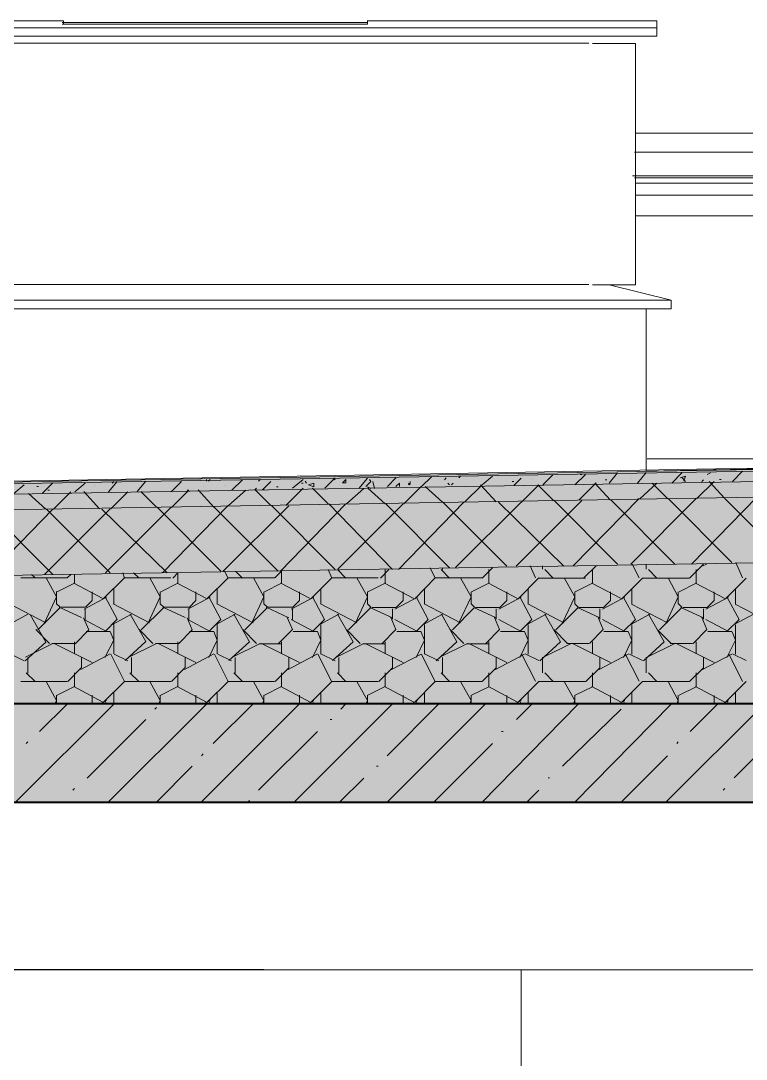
# Model space of a CAD drawing. Header units: millimetres. Extents: x -135211 to 49383, y -8033 to 228499.
# Drawn here: x -3326 to -1544, y 60303 to 62851 of the extents above; entities that cross this region are included whole.
import ezdxf

# ---------------------------------------------------------------- set-up
doc = ezdxf.new("R2010")
doc.units = ezdxf.units.MM
doc.layers.add('PDF _Геометрия', color=7, linetype='Continuous', true_color=0x1d1d1d)
doc.layers.add('PDF _Сплошная заливка', color=7, linetype='Continuous', true_color=0xffffff)

msp = doc.modelspace()

# ---------------------------------------------------------------- hatches: boundary and pattern name
at = {"layer": 'PDF _Сплошная заливка', "transparency": 33554559}
h = msp.add_hatch(color=256, dxfattribs=at)
h.paths.add_polyline_path([(-25691.9, 61763.6), (-25780.5, 61766.9), (-25912.9, 61766.9), (-25912.9, 61742.4), (-25806.2, 61742.4), (-25691.9, 61738.2), (-25581.8, 61734), (-25353.2, 61725.5), (-25243.2, 61721.3), (-25014.6, 61712.8), (-24904.5, 61708.6), (-24676, 61700.1), (-24565.9, 61695.9), (-24451.6, 61691.6), (-24341.5, 61687.4), (-24227.2, 61683.2), (-24117.2, 61679), (-24002.9, 61674.7), (-23892.8, 61670.5), (-23892.8, 61695.9), (-24002.9, 61700.1), (-24117.2, 61704.3), (-24227.2, 61708.6), (-24455.8, 61717), (-24565.9, 61721.3), (-24680.2, 61725.5), (-24790.2, 61729.7), (-25018.8, 61738.2), (-25128.9, 61742.4), (-25243.2, 61746.7), (-25353.2, 61750.9), (-25581.8, 61759.4)])
h.paths.add_polyline_path([(-263.8, 61742.4), (-263.8, 61766.9), (-569.8, 61766.9), (-763.3, 61763.6), (-1017.3, 61759.4), (-1267.1, 61755.1), (-1521.1, 61750.9), (-2020.6, 61742.4), (-2274.5, 61738.2), (-2524.3, 61734), (-2778.3, 61729.7), (-3028, 61725.5), (-3282, 61721.3), (-3781.5, 61712.8), (-4035.5, 61708.6), (-4285.3, 61704.3), (-4539.2, 61700.1), (-5038.7, 61691.6), (-5292.7, 61687.4), (-5542.5, 61683.2), (-5796.5, 61679), (-6046.2, 61674.7), (-6300.2, 61670.5), (-22601.7, 61666.3), (-22601.7, 61640.9), (-6300.2, 61645.1), (-6046.2, 61649.3), (-5796.5, 61653.6), (-5542.5, 61657.8), (-5292.7, 61662), (-5038.7, 61666.3), (-4539.2, 61674.7), (-4285.3, 61679), (-4035.5, 61683.2), (-3781.5, 61687.4), (-3282, 61695.9), (-3028, 61700.1), (-2778.3, 61704.3), (-2524.3, 61708.6), (-2274.5, 61712.8), (-2020.6, 61717), (-1521.1, 61725.5), (-1267.1, 61729.7), (-1017.3, 61734), (-763.3, 61738.2), (-513.6, 61742.4)])
h = msp.add_hatch(color=256, dxfattribs=at)
h.paths.add_polyline_path([(-25691.9, 61738.2), (-25779.1, 61741.4), (-25912.9, 61741.4), (-25912.9, 61704.3), (-25806.2, 61704.3), (-25691.9, 61700.1), (-25581.8, 61695.9), (-25353.2, 61687.4), (-25243.2, 61683.2), (-25014.6, 61674.7), (-24904.5, 61670.5), (-24676, 61662), (-24565.9, 61657.8), (-24451.6, 61653.6), (-24341.5, 61649.3), (-24227.2, 61645.1), (-24117.2, 61640.9), (-24002.9, 61636.6), (-23892.8, 61632.4), (-23892.8, 61670.5), (-24002.9, 61674.7), (-24117.2, 61679), (-24227.2, 61683.2), (-24455.8, 61691.6), (-24565.9, 61695.9), (-24680.2, 61700.1), (-24790.2, 61704.3), (-25018.8, 61712.8), (-25128.9, 61717), (-25243.2, 61721.3), (-25353.2, 61725.5), (-25581.8, 61734)])
h.paths.add_polyline_path([(-263.8, 61704.3), (-263.8, 61741.4), (-572.7, 61741.4), (-763.3, 61738.2), (-1017.3, 61734), (-1267.1, 61729.7), (-1521.1, 61725.5), (-2020.6, 61717), (-2274.5, 61712.8), (-2524.3, 61708.6), (-2778.3, 61704.3), (-3028, 61700.1), (-3282, 61695.9), (-3781.5, 61687.4), (-4035.5, 61683.2), (-4285.3, 61679), (-4539.2, 61674.7), (-5038.7, 61666.3), (-5292.7, 61662), (-5542.5, 61657.8), (-5796.5, 61653.6), (-6046.2, 61649.3), (-6300.2, 61645.1), (-22601.7, 61640.9), (-22601.7, 61602.8), (-6300.2, 61607), (-6046.2, 61611.2), (-5796.5, 61615.5), (-5542.5, 61619.7), (-5292.7, 61623.9), (-5038.7, 61628.2), (-4539.2, 61636.6), (-4285.3, 61640.9), (-4035.5, 61645.1), (-3781.5, 61649.3), (-3282, 61657.8), (-3028, 61662), (-2778.3, 61666.3), (-2524.3, 61670.5), (-2274.5, 61674.7), (-2020.6, 61679), (-1521.1, 61687.4), (-1267.1, 61691.6), (-1017.3, 61695.9), (-763.3, 61700.1), (-513.6, 61704.3)])
h = msp.add_hatch(color=256, dxfattribs=at)
h.paths.add_polyline_path([(-25691.9, 61700.1), (-25779.3, 61703.4), (-25912.9, 61703.4), (-25912.9, 61543.5), (-25806.2, 61543.5), (-25691.9, 61539.3), (-25581.8, 61535), (-25353.2, 61526.6), (-25243.2, 61522.3), (-25014.6, 61513.9), (-24904.5, 61509.6), (-24676, 61501.2), (-24565.9, 61496.9), (-24451.6, 61492.7), (-24341.5, 61488.5), (-24227.2, 61484.2), (-24117.2, 61480), (-24002.9, 61475.8), (-23892.8, 61471.5), (-23892.8, 61632.4), (-24002.9, 61636.6), (-24117.2, 61640.9), (-24227.2, 61645.1), (-24455.8, 61653.6), (-24565.9, 61657.8), (-24680.2, 61662), (-24790.2, 61666.3), (-25018.8, 61674.7), (-25128.9, 61679), (-25243.2, 61683.2), (-25353.2, 61687.4), (-25581.8, 61695.9)])
h.paths.add_polyline_path([(-263.8, 61543.5), (-263.8, 61703.4), (-572.3, 61703.4), (-763.3, 61700.1), (-1017.3, 61695.9), (-1267.1, 61691.6), (-1521.1, 61687.4), (-2020.6, 61679), (-2274.5, 61674.7), (-2524.3, 61670.5), (-2778.3, 61666.3), (-3028, 61662), (-3282, 61657.8), (-3781.5, 61649.3), (-4035.5, 61645.1), (-4285.3, 61640.9), (-4539.2, 61636.6), (-5038.7, 61628.2), (-5292.7, 61623.9), (-5542.5, 61619.7), (-5796.5, 61615.5), (-6046.2, 61611.2), (-6300.2, 61607), (-22601.7, 61602.8), (-22601.7, 61441.9), (-6300.2, 61446.1), (-6046.2, 61450.4), (-5796.5, 61454.6), (-5542.5, 61458.8), (-5292.7, 61463.1), (-5038.7, 61467.3), (-4539.2, 61475.8), (-4285.3, 61480), (-4035.5, 61484.2), (-3781.5, 61488.5), (-3282, 61496.9), (-3028, 61501.2), (-2778.3, 61505.4), (-2524.3, 61509.6), (-2274.5, 61513.9), (-2020.6, 61518.1), (-1521.1, 61526.6), (-1267.1, 61530.8), (-1017.3, 61535), (-763.3, 61539.3), (-513.6, 61543.5)])
h = msp.add_hatch(color=256, dxfattribs=at)
h.paths.add_polyline_path([(-25691.9, 61539.3), (-25779.5, 61542.5), (-25912.9, 61542.5), (-25912.9, 61175.2), (-23892.8, 61175.2), (-23892.8, 61471.5), (-24002.9, 61475.8), (-24117.2, 61480), (-24227.2, 61484.2), (-24455.8, 61492.7), (-24565.9, 61496.9), (-24680.2, 61501.2), (-24790.2, 61505.4), (-25018.8, 61513.9), (-25128.9, 61518.1), (-25243.2, 61522.3), (-25353.2, 61526.6), (-25581.8, 61535)])
h.paths.add_polyline_path([(-263.8, 61175.2), (-263.8, 61542.5), (-571.9, 61542.5), (-763.3, 61539.3), (-1017.3, 61535), (-1267.1, 61530.8), (-1521.1, 61526.6), (-2020.6, 61518.1), (-2274.5, 61513.9), (-2524.3, 61509.6), (-2778.3, 61505.4), (-3028, 61501.2), (-3282, 61496.9), (-3781.5, 61488.5), (-4035.5, 61484.2), (-4285.3, 61480), (-4539.2, 61475.8), (-5038.7, 61467.3), (-5292.7, 61463.1), (-5542.5, 61458.8), (-5796.5, 61454.6), (-6046.2, 61450.4), (-6300.2, 61446.1), (-22601.7, 61441.9), (-22601.7, 61175.2)])
h = msp.add_hatch(color=256, dxfattribs=at)
h.paths.add_polyline_path([(-89594.3, 60933.9), (-89594.3, 61174.9), (-103546, 61174.9), (-103546, 60933.9)])
h.paths.add_polyline_path([(146.8, 60933.9), (146.8, 61174.9), (-22999.7, 61174.9), (-22999.7, 60933.9)])
h.paths.add_polyline_path([(-23351, 60933.9), (-23351, 61174.9), (-26352.2, 61174.9), (-26352.2, 60933.9)])
h.paths.add_polyline_path([(-26398.8, 60933.9), (-26398.8, 61174.9), (-44097.3, 61174.9), (-44097.3, 60933.9)])
h.paths.add_polyline_path([(-45350.3, 60933.9), (-45350.3, 61174.9), (-51128.4, 61174.9), (-51128.4, 60933.9)])
h.paths.add_polyline_path([(-77398.8, 60933.9), (-77398.8, 61174.9), (-79396.8, 61174.9), (-79396.8, 60933.9)])
h.paths.add_polyline_path([(-82897.6, 60933.9), (-82897.6, 61174.9), (-86097.8, 61174.9), (-86097.8, 60933.9)])

# ---------------------------------------------------------------- linework, layer by layer
at = {"layer": 'PDF _Геометрия', "color": 7, "lineweight": 9}
for points in [[(-2475, 62851.2), (-1763.8, 62851.2), (-1763.8, 62834.3), (-6374, 62834.3)], [(-4269.7, 62850.9), (-3220.3, 62850.9), (-3220.3, 62842.3)], [(-2474.5, 62851.2), (-2474.5, 62842.7), (-3223.6, 62842.7)], [(-1763.8, 62834.3), (-1763.8, 62813.1), (-6374, 62813.1), (-1763.8, 62813.1), (-1763.8, 62830)], [(-3223.6, 62846.9), (-2474.5, 62846.9)], [(-1930.5, 62796.4), (-6315.8, 62796.4)], [(-1922, 62795.5), (-1816.4, 62795.5), (-1816.4, 62202.9), (-1922, 62202.9)], [(464.8, 62456.9), (464.8, 62571.2), (435.3, 62571.2), (464.8, 62575.5), (-1816.6, 62575.5)], [(-298.5, 62524.8), (-327.8, 62469.7), (-298.5, 62529), (-1818.4, 62529)], [(-333.6, 62470.3), (-1823.7, 62470.3)], [(-1818.6, 62465.6), (-316, 62465.6)], [(-1817.1, 62452.7), (-263.4, 62452.7), (-263.4, 62423.1), (-1817.1, 62423.1), (-263.4, 62423.1), (-263.4, 62444.2), (-263.4, 62448.5), (-263.4, 62452.7)], [(-263.4, 62372.3), (-263.4, 62423.1), (-263.4, 62372.3), (-1817.1, 62372.3), (-263.4, 62372.3), (-263.4, 61775.3), (-276.4, 61775.3)], [(-22594, 61174.2), (-254.6, 61174.2), (-254.6, 61542.5), (-254.6, 61703.4), (-254.6, 61741.4), (-254.6, 61766.9), (-254.6, 61771.1), (-254.6, 61775.3), (-254.6, 62372.2), (-258.7, 62372.2)], [(-6291.6, 61669.6), (-263.4, 61775.3), (-263.4, 62296)], [(-1732.7, 62144.2), (-1728.7, 62144.2), (-1728.7, 62165.3), (-1881.1, 62203.4), (-1728.7, 62165.3), (-1728.7, 62144.2), (-6406.3, 62144.2)], [(-6315.8, 62203.7), (-1930.5, 62203.7)], [(-6406.3, 62165.3), (-1728.7, 62165.3)], [(-1790.1, 61746.5), (-1790.1, 62144.4)], [(-1788, 61775.8), (-280.9, 61775.8), (-1788, 61746.2)], [(-7144, 60522.4), (-544.2, 60522.4), (-544.2, 60933.1), (-544.2, 52855.9)], [(-544.2, 60933.1), (-7144, 60933.1)], [(-4758.2, 60933.8), (-3009.7, 60933.8), (-3966.6, 60933.8)], [(-2728.9, 60523), (-3973.7, 60523)], [(-2456.9, 60522.4), (-2723.2, 60522.4)], [(-2097.2, 60522.9), (-2097.2, 56975.4), (-2097.2, 54194.2)]]:
    msp.add_lwpolyline(points, dxfattribs=at)
at = {"layer": 'PDF _Геометрия', "color": 7, "lineweight": 40}
for points in [[(-96.7, 62372.5), (-96.7, 61174.5), (-22994.2, 61174.5)], [(-22998.7, 60933.8), (-351.1, 60933.8), (-351.1, 60353.8)]]:
    msp.add_lwpolyline(points, dxfattribs=at)
at = {"layer": 'PDF _Геометрия', "color": 7, "lineweight": 20}
for points in [[(-6291.3, 61669.5), (-254.6, 61771.1), (-254.6, 61775.3), (-258.7, 61775.3)], [(-6291.3, 61665.3), (-254.6, 61766.9), (-254.6, 61771.1)], [(-6291.3, 61639.9), (-254.6, 61741.4), (-254.6, 61766.9)], [(-6291.3, 61601.7), (-254.6, 61703.4), (-254.6, 61741.4)], [(-6291.3, 61440.9), (-254.6, 61542.5), (-254.6, 61703.4)]]:
    msp.add_lwpolyline(points, dxfattribs=at)
at = {"layer": 'PDF _Геометрия', "lineweight": 9}
for points in [[(-2579.1, 61703.8), (-2553.4, 61729.2)], [(-2557.4, 61728.7), (-2553.4, 61724.6)], [(-2495.3, 61703.5), (-2474.5, 61728.9)], [(-2425.1, 61708.4), (-2404.3, 61729.6)], [(-2342.2, 61707.6), (-2316.5, 61733)], [(-2285.4, 61724.8), (-2281.4, 61729.1)], [(-2272.7, 61733.8), (-2272.7, 61733.8)], [(-2250.3, 61729.4), (-2246.3, 61733.7)], [(-2193.1, 61712.2), (-2167.4, 61733.3)], [(-2114.1, 61711.9), (-2097.2, 61728.9)], [(-2044, 61712.5), (-2018.2, 61738)], [(-2009.4, 61733.7), (-2009.4, 61733.7)], [(-1965, 61712.3), (-1939.2, 61737.6)], [(-1952, 61737.7), (-1948, 61737.7)], [(-1948, 61737.7), (-1948, 61737.7)], [(-1881.2, 61716.2), (-1860.3, 61741.6)], [(-1825.2, 61728.7), (-1825.2, 61728.7)], [(-1811, 61716.8), (-1790.1, 61742.2)], [(-1790.1, 61742.2), (-1790.1, 61742.2)], [(-1737.4, 61741.6), (-1737.4, 61741.6)], [(-1727.3, 61716.1), (-1702.3, 61741.5)], [(-1706.5, 61729.6), (-1693.6, 61733.9), (-1697.6, 61721.2)], [(-1701.6, 61729.1), (-1693.6, 61720.7)], [(-1640.2, 61737.9), (-1632.1, 61742.1)], [(-1578.2, 61720.6), (-1553.2, 61746)], [(-3342.3, 61690.8), (-3316.8, 61712)], [(-3285.7, 61708.1), (-3281.7, 61708.1)], [(-3272.1, 61691.5), (-3246.6, 61716.9)], [(-3237.8, 61716.4), (-3237.8, 61716.4)], [(-3193.1, 61695.4), (-3167.6, 61716.6)], [(-3141.3, 61711.7), (-3141.3, 61711.7)], [(-3110.2, 61695.1), (-3088.6, 61720.5)], [(-3101.4, 61716.3), (-3097.4, 61720.5)], [(-3040, 61695.8), (-3018.4, 61721.2)], [(-2956.3, 61695), (-2930.7, 61720.3)], [(-2878.1, 61708.4), (-2878.1, 61708.4)], [(-2864.5, 61721), (-2860.5, 61725.2)], [(-2825.4, 61711.9), (-2825.4, 61711.9)], [(-2807.2, 61699.6), (-2781.5, 61724.9)], [(-2750.5, 61699.9), (-2746.5, 61704.1)], [(-2741.7, 61721), (-2737.7, 61725.2)], [(-2732.2, 61699.8), (-2711.4, 61720.9)], [(-2728.9, 61704), (-2728.9, 61699.8)], [(-2697.8, 61707.7), (-2693.8, 61707.7)], [(-2674.8, 61661.8), (-2632.4, 61704.1)], [(-2658, 61704.1), (-2632.4, 61725.3)], [(-2636.4, 61716.8), (-2632.4, 61716.8)], [(-2627.6, 61721), (-2623.6, 61716.8)], [(-2571, 61665.8), (-2609.4, 61703.9)], [(-2525.7, 61665.5), (-2483.2, 61703.5)], [(-2478.5, 61708.2), (-2465.7, 61720.9), (-2469.7, 61725.1)], [(-2474.5, 61707.7), (-2465.7, 61703.5)], [(-2430.6, 61665.8), (-2473.1, 61703.8)], [(-2456.9, 61703.5), (-2460.9, 61720.4)], [(-2404.3, 61708), (-2395.5, 61716.4), (-2395.5, 61708)], [(-2385.4, 61665.8), (-2342.8, 61708.2)], [(-2373.2, 61712.1), (-2369.2, 61716.3), (-2369.2, 61720.5)], [(-2373.2, 61716.3), (-2369.2, 61712.1)], [(-2290.2, 61669.9), (-2332.8, 61708)], [(-2276.7, 61716.4), (-2272.7, 61712.2)], [(-2267.9, 61712.6), (-2263.9, 61716.8)], [(-2236.3, 61669.5), (-2193.7, 61711.9)], [(-2158.6, 61670.3), (-2196.4, 61712.6)], [(-2176.1, 61711.8), (-2176.1, 61711.8)], [(-2118.7, 61720.5), (-2114.7, 61720.5)], [(-2095.9, 61669.9), (-2053.3, 61712.3)], [(-2070.9, 61724.6), (-2070.9, 61724.6)], [(-2018.2, 61674.5), (-2056, 61712.5)], [(-1955.6, 61674.5), (-1912.9, 61716.9)], [(-1921.7, 61716.4), (-1921.7, 61716.4)], [(-1877.8, 61674.4), (-1915.7, 61716.7)], [(-1890.6, 61724.7), (-1886.6, 61724.7)], [(-1805.7, 61678.2), (-1763.8, 61716.3)], [(-1737.4, 61678.5), (-1775.3, 61716.7)], [(-1665.4, 61678.5), (-1623.4, 61720.9)], [(-1653.7, 61720.6), (-1649.7, 61724.8)], [(-1597.1, 61678.5), (-1635, 61720.8)], [(-1609.9, 61725.1), (-1605.8, 61725.1)], [(-3264.1, 61653), (-3306.4, 61691.1)], [(-3259.3, 61699.5), (-3255.3, 61699.5)], [(-3245, 61652.7), (-3202.7, 61695.1)], [(-3132.5, 61653.4), (-3170.8, 61695.8)], [(-3104.6, 61653.1), (-3062.3, 61695.4)], [(-2992.1, 61657.6), (-3030.5, 61695.7)], [(-2917.2, 61699.1), (-2913.2, 61699.1), (-2955.5, 61656.8)], [(-2851.7, 61657.5), (-2890.1, 61699.8)], [(-2815.2, 61661.4), (-2772.8, 61699.5)], [(-2711.4, 61661.7), (-2749.8, 61699.8)], [(-1968.9, 61513.3), (-1807.6, 61678.4)], [(-1827.8, 61517.9), (-1667.2, 61678.7)], [(-1579.5, 61521.8), (-1736.2, 61678.4)], [(-1678.9, 61517.3), (-1518.1, 61682.4)], [(-1439.1, 61521.7), (-1596, 61678.3)], [(-3407.6, 61487.8), (-3246.6, 61652.9)], [(-3267.4, 61492.4), (-3106.2, 61653.3)], [(-3106.2, 61496.2), (-3262.6, 61652.9)], [(-2965.8, 61496.1), (-3126.4, 61652.7)], [(-3117.6, 61496.1), (-2957, 61657)], [(-2834.2, 61500.8), (-2991, 61657.4)], [(-2977.4, 61496.5), (-2816.6, 61661.6)], [(-2693.8, 61500.7), (-2850.7, 61657.3)], [(-2828.5, 61500.1), (-2667.5, 61661)], [(-2553.4, 61504.9), (-2709.7, 61661.5)], [(-2688.2, 61500.6), (-2527.1, 61665.6)], [(-2413, 61504.8), (-2569.5, 61665.7)], [(-2547.2, 61505.1), (-2386.7, 61666)], [(-2272.7, 61508.9), (-2429.3, 61665.6)], [(-2398.3, 61504.5), (-2237.6, 61669.7)], [(-2132.3, 61513.1), (-2289.1, 61669.8)], [(-2258, 61509.2), (-2097.2, 61670.1)], [(-1991.9, 61513.1), (-2152.9, 61669.6)], [(-2109.1, 61512.9), (-1948, 61673.8)], [(-1860.3, 61517.7), (-2016.6, 61674.3)], [(-1719.9, 61517.6), (-1876.4, 61674.3)], [(-3246.6, 61492), (-3402.8, 61648.6)], [(-2816.6, 61483.3), (-2825.4, 61500.3)], [(-2781.5, 61483.6), (-2798.3, 61500.6)], [(-2701.8, 61483.7), (-2685, 61500.7), (-2685, 61471.1), (-2727.5, 61449.8)], [(-2562.2, 61483.2), (-2571, 61504.5)], [(-2527.1, 61483.6), (-2547.9, 61504.7)], [(-2544.6, 61504.4), (-2544.6, 61504.4)], [(-2473.1, 61449.9), (-2430.6, 61471), (-2430.6, 61504.9)], [(-2442.7, 61483.2), (-2421.8, 61504.4)], [(-2307.8, 61483.2), (-2320.6, 61508.6)], [(-2272.7, 61483.5), (-2293.5, 61504.7)], [(-2290.2, 61504.3), (-2290.2, 61508.5)], [(-2218.7, 61449.8), (-2176.1, 61470.9), (-2176.1, 61504.8)], [(-2193.1, 61483.6), (-2167.4, 61509)], [(-2062.1, 61484.2), (-2074.9, 61513.8)], [(-2044.5, 61505.2), (-2044.5, 61513.7)], [(-2018.2, 61483.5), (-2039.1, 61504.6)], [(-1964.4, 61449.7), (-1921.7, 61470.9), (-1921.7, 61504.8)], [(-1942.7, 61484), (-1912.9, 61513.7)], [(-1912.9, 61513.7), (-1912.9, 61513.7)], [(-1807.6, 61484.1), (-1824.6, 61517.9)], [(-1790.1, 61505.2), (-1790.1, 61517.9)], [(-1763.8, 61483.4), (-1784.7, 61504.6)], [(-1709.2, 61449.6), (-1667.2, 61470.9), (-1667.2, 61504.7)], [(-1683.6, 61483.4), (-1649.7, 61517.3)], [(-1653.8, 61513.1), (-1640.9, 61517.3)], [(-1649.7, 61517.3), (-1649.7, 61517.3)], [(-1553.2, 61484.1), (-1570.1, 61522.1)], [(-3325.5, 61483.9), (-3211.5, 61483.9)], [(-3290.4, 61483.7), (-3299.2, 61492.2)], [(-3267.3, 61373.9), (-3237.8, 61437.5), (-3263.3, 61484)], [(-3236.2, 61450), (-3193.9, 61471.2), (-3193.9, 61492.3)], [(-3211.5, 61483.9), (-3202.7, 61492.3)], [(-3122.2, 61433), (-3071.1, 61483.9)], [(-3071.1, 61483.4), (-3075.1, 61496.1)], [(-3071.3, 61483.9), (-2957, 61483.9)], [(-3036, 61483.7), (-3048.8, 61496.4)], [(-3012.9, 61373.9), (-2983.4, 61437.4), (-3008.9, 61484)], [(-2981.8, 61450), (-2939.5, 61471.1), (-2939.5, 61496.5)], [(-2952.3, 61483.3), (-2939.5, 61496)], [(-2867.8, 61433), (-2816.6, 61483.8)], [(-2817.1, 61483.8), (-2702.6, 61483.8)], [(-2758.5, 61373.8), (-2728.9, 61437.4), (-2754.5, 61483.9)], [(-2612.7, 61433), (-2562.2, 61483.7)], [(-2562, 61483.7), (-2448.1, 61483.7)], [(-2504.1, 61373.8), (-2474.5, 61437.3), (-2500.1, 61483.9)], [(-2358.3, 61432.9), (-2307.8, 61483.7)], [(-2307.8, 61483.7), (-2193.7, 61483.7)], [(-2249.7, 61373.8), (-2220, 61437.3), (-2245.7, 61483.8)], [(-2104, 61432.8), (-2053.3, 61483.7)], [(-2053.6, 61483.6), (-1939.2, 61483.6)], [(-1995.4, 61373.7), (-1965.6, 61437.2), (-1991.3, 61483.7)], [(-1849.6, 61432.8), (-1798.9, 61483.6)], [(-1799.4, 61483.6), (-1684.8, 61483.6)], [(-1741, 61373.7), (-1711.1, 61437.2), (-1736.1, 61483.7)], [(-1595.3, 61432.8), (-1544.4, 61483.6)], [(-3237.8, 61420.5), (-3237.8, 61450.2)], [(-3123.7, 61433.3), (-3195.6, 61471.3)], [(-3166.8, 61411.7), (-3150.1, 61428.6), (-3150.1, 61449.8)], [(-3097.4, 61419.9), (-3097.4, 61458.1)], [(-2983.4, 61420.4), (-2983.4, 61450.1)], [(-2869.3, 61433.2), (-2941.3, 61471.3)], [(-2912.4, 61411.6), (-2895.6, 61428.6), (-2895.6, 61449.8)], [(-2843, 61419.9), (-2843, 61458)], [(-2728.9, 61420.4), (-2728.9, 61450)], [(-2614.8, 61433.2), (-2686.9, 61471.2)], [(-2658, 61411.6), (-2641.2, 61428.5), (-2641.2, 61449.7)], [(-2588.5, 61419.9), (-2588.5, 61458)], [(-2474.5, 61420.3), (-2474.5, 61450)], [(-2360.4, 61433.1), (-2432.6, 61471.2)], [(-2403.6, 61411.6), (-2386.7, 61428.5), (-2386.7, 61449.7)], [(-2334.1, 61419.8), (-2334.1, 61457.9)], [(-2220, 61420.3), (-2220, 61450)], [(-2105.9, 61433), (-2177.5, 61471.2)], [(-2149.2, 61411.5), (-2132.3, 61428.4), (-2132.3, 61449.6)], [(-2079.6, 61419.7), (-2079.6, 61457.9)], [(-1965.6, 61420.3), (-1965.6, 61449.9)], [(-1851.5, 61433), (-1923.2, 61471.1)], [(-1894.7, 61411.5), (-1877.8, 61428.4), (-1877.8, 61449.6)], [(-1825.2, 61419.7), (-1825.2, 61457.8)], [(-1711.1, 61420.2), (-1711.1, 61449.8)], [(-1597.1, 61433), (-1668.9, 61471.1)], [(-1640.3, 61411.4), (-1623.4, 61428.4), (-1623.4, 61449.5)], [(-1570.7, 61419.7), (-1570.7, 61457.7)], [(-3170, 61407.3), (-3115, 61437)], [(-3118.2, 61352.7), (-3088.6, 61382.3), (-3118.2, 61437.3)], [(-2915.7, 61407.3), (-2860.5, 61436.9)], [(-2863.8, 61352.6), (-2834.2, 61382.2), (-2863.8, 61437.3)], [(-2661.4, 61407.2), (-2606.1, 61436.8)], [(-2609.4, 61352.6), (-2579.7, 61382.2), (-2609.4, 61437.3)], [(-2407, 61407.2), (-2351.6, 61436.9)], [(-2355, 61352.5), (-2325.3, 61382.1), (-2355, 61437.2)], [(-2151.9, 61407.1), (-2097.2, 61436.7)], [(-2100.6, 61352.5), (-2070.9, 61382.1), (-2100.6, 61437.1)], [(-1897.5, 61407.1), (-1842.7, 61436.7)], [(-1846.2, 61352.4), (-1816.4, 61382), (-1846.2, 61437.1)], [(-1643.2, 61407), (-1588.3, 61436.7)], [(-1591.8, 61352.3), (-1562, 61382), (-1591.8, 61437.1)], [(-3264.1, 61373.6), (-3353.4, 61420.1)], [(-3284, 61356.5), (-3229, 61411.5)], [(-3229, 61412), (-3237.8, 61420.5)], [(-3176.4, 61386.4), (-3231.4, 61411.8)], [(-3226.6, 61411.8), (-3167.6, 61411.8)], [(-3167.6, 61381.6), (-3167.6, 61407.1)], [(-3009.7, 61373.6), (-3098.3, 61420.1)], [(-3029.7, 61356.5), (-2974.6, 61411.5)], [(-2974.6, 61411.9), (-2983.4, 61420.4)], [(-2921.9, 61386.4), (-2977.1, 61411.8)], [(-2972.3, 61411.8), (-2913.2, 61411.8)], [(-2913.2, 61381.6), (-2913.2, 61407)], [(-2755.2, 61373.5), (-2844.1, 61420)], [(-2775.4, 61356.4), (-2720.1, 61411.4)], [(-2720.1, 61411.9), (-2728.9, 61420.4)], [(-2667.5, 61386.3), (-2722.7, 61411.7)], [(-2718, 61411.7), (-2658.7, 61411.7)], [(-2658.7, 61381.5), (-2658.7, 61406.9)], [(-2500.8, 61373.4), (-2589.8, 61420)], [(-2521, 61356.4), (-2465.7, 61411.4)], [(-2465.7, 61411.9), (-2474.5, 61420.3)], [(-2413, 61386.3), (-2468.4, 61411.6)], [(-2463.7, 61411.6), (-2404.3, 61411.6)], [(-2413, 61382.5), (-2413, 61407.9)], [(-2246.3, 61373.3), (-2335.5, 61419.9)], [(-2265.9, 61356.3), (-2211.2, 61411.4)], [(-2211.2, 61411.8), (-2220.1, 61420.3)], [(-2158.6, 61386.2), (-2213.3, 61411.6)], [(-2209.3, 61411.6), (-2149.8, 61411.6)], [(-2158.6, 61382.5), (-2158.6, 61407.9)], [(-1991.9, 61373.3), (-2080.4, 61419.9)], [(-2011.5, 61356.3), (-1956.8, 61411.3)], [(-1956.8, 61411.7), (-1965.6, 61420.2)], [(-1904.1, 61386.1), (-1958.9, 61411.6)], [(-1955, 61411.5), (-1895.4, 61411.5)], [(-1904.1, 61382.4), (-1904.1, 61407.8)], [(-1737.4, 61373.3), (-1826.2, 61419.8)], [(-1757.2, 61356.2), (-1702.3, 61411.3)], [(-1702.3, 61411.7), (-1710.4, 61420.2)], [(-1649.7, 61386.1), (-1704.6, 61411.5)], [(-1699.8, 61411.4), (-1640.9, 61411.4)], [(-1649.7, 61382.3), (-1649.7, 61407.7)], [(-1483, 61373.3), (-1571.9, 61419.8)], [(-3354.2, 61369.5), (-3308, 61394.9)], [(-3315.1, 61280), (-3264.1, 61326.5), (-3302.4, 61394.3)], [(-3192.3, 61322.4), (-3158.8, 61356.2), (-3171.6, 61385.8)], [(-3115, 61352.3), (-3170, 61381.9)], [(-3099.9, 61369.5), (-3053.5, 61394.9)], [(-3069.6, 61280.9), (-3018.4, 61327.5), (-3056.8, 61395.2)], [(-2938, 61322.4), (-2904.4, 61356.2), (-2917.2, 61385.8)], [(-2860.5, 61352.3), (-2915.7, 61381.9)], [(-2845.5, 61369.4), (-2799.1, 61394.8)], [(-2814.4, 61280.9), (-2764, 61327.4), (-2802.4, 61395.1)], [(-2692.4, 61323.2), (-2658.7, 61357.1), (-2671.5, 61386.8)], [(-2606.1, 61352.2), (-2661.4, 61381.8)], [(-2591.1, 61369.4), (-2544.6, 61394.8)], [(-2560.1, 61280.8), (-2509.6, 61327.4), (-2548, 61395.1)], [(-2438, 61323.2), (-2404.3, 61357), (-2417.1, 61386.7)], [(-2351.6, 61352.2), (-2407, 61381.8)], [(-2336.8, 61369.4), (-2290.2, 61394.7)], [(-2305.7, 61280.7), (-2255.1, 61327.3), (-2292.9, 61395.1)], [(-2183.6, 61323.1), (-2149.8, 61357), (-2162.7, 61386.6)], [(-2097.2, 61352.1), (-2151.9, 61381.7)], [(-2082.4, 61369.3), (-2035.8, 61394.6)], [(-2051.4, 61280.7), (-2000.7, 61327.3), (-2038.5, 61395)], [(-1929.2, 61323.1), (-1895.4, 61357), (-1908.3, 61386.6)], [(-1842.7, 61352), (-1897.5, 61381.7)], [(-1828.1, 61369.3), (-1781.3, 61394.7)], [(-1797, 61280.7), (-1746.2, 61327.2), (-1784.1, 61394.9)], [(-1674.8, 61323.1), (-1640.9, 61356.9), (-1653.8, 61386.6)], [(-1588.3, 61352), (-1643.2, 61381.6)], [(-1573.7, 61369.2), (-1526.9, 61394.5)], [(-3255.3, 61323.2), (-3288.8, 61357.1)], [(-3165.3, 61352.3), (-3106.2, 61352.3)], [(-3119, 61288.7), (-3097.4, 61331.1), (-3106.2, 61352.2)], [(-3097.4, 61297.2), (-3097.4, 61369.2)], [(-3000.9, 61323.2), (-3034.5, 61357.1)], [(-2910.9, 61352.2), (-2851.7, 61352.2)], [(-2863.8, 61288.7), (-2843, 61331), (-2851.8, 61352.2)], [(-2843, 61297.2), (-2843, 61369.2)], [(-2746.5, 61323.1), (-2780.1, 61357)], [(-2656.6, 61352.2), (-2597.3, 61352.2)], [(-2609.4, 61288.6), (-2588.5, 61330.9), (-2597.3, 61352.1)], [(-2588.5, 61297.1), (-2588.5, 61369.1)], [(-2492, 61323.1), (-2525.7, 61357)], [(-2402.3, 61352.1), (-2342.8, 61352.1)], [(-2354.9, 61288.6), (-2334.1, 61330.9), (-2342.9, 61352.1)], [(-2334.1, 61297), (-2334.1, 61369.1)], [(-2237.6, 61323), (-2271.3, 61356.9)], [(-2147.9, 61352.1), (-2088.4, 61352.1)], [(-2100.5, 61288.5), (-2079.6, 61330.8), (-2088.5, 61352)], [(-2079.6, 61297), (-2079.6, 61369)], [(-1983.1, 61323), (-2016.9, 61356.9)], [(-1893.6, 61352), (-1834, 61352)], [(-1846.1, 61288.5), (-1825.2, 61330.8), (-1834, 61352)], [(-1825.2, 61296.9), (-1825.2, 61368.9)], [(-1728.7, 61322.9), (-1762.5, 61356.8)], [(-1638.5, 61352), (-1579.5, 61352)], [(-1591.7, 61288.5), (-1570.7, 61330.8), (-1578.8, 61351.9)], [(-1570.7, 61296.9), (-1570.7, 61368.9)], [(-3314.3, 61289.3), (-3246.6, 61323.2)], [(-3249, 61322.5), (-3193.9, 61322.5)], [(-3150.1, 61276.2), (-3243.4, 61322.8)], [(-3193.9, 61297.6), (-3193.9, 61327.2)], [(-3060, 61289.3), (-2992.1, 61323.2)], [(-2994.6, 61322.5), (-2939.5, 61322.5)], [(-2895.6, 61276.2), (-2988.3, 61322.8)], [(-2939.5, 61297.5), (-2939.5, 61327.2)], [(-2805.7, 61289.3), (-2737.7, 61323.1)], [(-2740.3, 61322.4), (-2685, 61322.4)], [(-2641.2, 61276.2), (-2734.1, 61322.7)], [(-2685, 61297.5), (-2685, 61327.1)], [(-2550.6, 61289.2), (-2483.2, 61323)], [(-2485.9, 61322.4), (-2430.6, 61322.4)], [(-2386.7, 61276.1), (-2479.8, 61322.6)], [(-2430.6, 61297.4), (-2430.6, 61327.1)], [(-2296.3, 61289.1), (-2228.8, 61323)], [(-2230.8, 61322.3), (-2176.1, 61322.3)], [(-2132.3, 61276), (-2225.5, 61322.6)], [(-2176.1, 61297.4), (-2176.1, 61327.1)], [(-2042, 61289.1), (-1974.3, 61323)], [(-1985.2, 61323.3), (-1930.5, 61323.3)], [(-1877.8, 61276), (-1971.3, 61322.5)], [(-1921.7, 61297.3), (-1921.7, 61327)], [(-1787.7, 61289), (-1719.9, 61322.9)], [(-1730.9, 61323.2), (-1676, 61323.2)], [(-1623.4, 61276), (-1716.2, 61322.5)], [(-1667.2, 61297.3), (-1667.2, 61326.9)], [(-3316.8, 61280.2), (-3350.2, 61297.1)], [(-3178, 61259.1), (-3106.2, 61297.2)], [(-3071.1, 61229.4), (-3104.6, 61297.1)], [(-3062.3, 61280.1), (-3095.9, 61297.1)], [(-2923.7, 61259.1), (-2851.7, 61297.2)], [(-2816.6, 61229.3), (-2850.2, 61297.1)], [(-2807.9, 61280.1), (-2841.5, 61297)], [(-2669.4, 61259), (-2597.3, 61297.2)], [(-2562.2, 61229.2), (-2595.9, 61297)], [(-2553.4, 61280), (-2587.1, 61296.9)], [(-2415.1, 61259), (-2342.8, 61297.1)], [(-2307.8, 61229.2), (-2341.5, 61297)], [(-2299, 61280), (-2332.7, 61296.9)], [(-2160, 61258.9), (-2088.4, 61297)], [(-2062.1, 61230.1), (-2095.9, 61297.9)], [(-2053.3, 61280.9), (-2087.1, 61297.9)], [(-1905.7, 61258.9), (-1834, 61297)], [(-1807.6, 61230.1), (-1841.5, 61297.8)], [(-1798.9, 61280.8), (-1832.7, 61297.8)], [(-1651.4, 61258.8), (-1579.5, 61297)], [(-1553.2, 61230), (-1587.1, 61297.8)], [(-1544.4, 61280.8), (-1578.3, 61297.7)], [(-3308, 61250.5), (-3308, 61288.6)], [(-3209.9, 61229.8), (-3176.4, 61263.7), (-3176.4, 61289.1)], [(-3053.5, 61250.4), (-3053.5, 61288.6)], [(-2955.5, 61229.7), (-2921.9, 61263.6), (-2921.9, 61289)], [(-2799.1, 61250.4), (-2799.1, 61288.5)], [(-2701.1, 61229.6), (-2667.5, 61263.5), (-2667.5, 61288.9)], [(-2544.6, 61250.3), (-2544.6, 61288.5)], [(-2446.7, 61229.6), (-2413, 61263.5), (-2413, 61288.9)], [(-2290.2, 61250.3), (-2290.2, 61288.4)], [(-2192.4, 61229.6), (-2158.6, 61263.4), (-2158.6, 61288.8)], [(-2044.5, 61251.3), (-2044.5, 61289.3)], [(-1938, 61229.5), (-1904.1, 61263.4), (-1904.1, 61288.8)], [(-1790.1, 61251.2), (-1790.1, 61289.3)], [(-1683.6, 61229.4), (-1649.7, 61263.3), (-1649.7, 61288.8)], [(-3290.4, 61229.7), (-3312, 61250.9)], [(-3236.2, 61196), (-3193.9, 61217.2), (-3193.9, 61251)], [(-3036, 61229.7), (-3057.6, 61250.9)], [(-2981.8, 61196), (-2939.5, 61217.1), (-2939.5, 61251)], [(-2781.5, 61229.6), (-2802.3, 61250.8)], [(-2727.5, 61195.8), (-2685, 61217.1), (-2685, 61250.9)], [(-2527.1, 61229.6), (-2547.9, 61250.7)], [(-2473.1, 61195.8), (-2430.6, 61217), (-2430.6, 61250.9)], [(-2272.7, 61229.5), (-2293.5, 61250.7)], [(-2218.7, 61195.8), (-2176.1, 61216.9), (-2176.1, 61250.8)], [(-2018.2, 61229.5), (-2039.1, 61250.7)], [(-1964.4, 61195.8), (-1921.7, 61216.9), (-1921.7, 61250.8)], [(-1763.8, 61229.5), (-1784.7, 61250.6)], [(-1709.2, 61195.7), (-1667.2, 61216.8), (-1667.2, 61250.7)], [(-3325.5, 61230), (-3211.5, 61230)], [(-3241.8, 61175), (-3237.8, 61183.4), (-3263.3, 61230)], [(-3122.2, 61179.1), (-3071.1, 61229.8)], [(-3071.3, 61229.9), (-2957, 61229.9)], [(-2987.3, 61174.9), (-2983.4, 61183.4), (-3008.9, 61230)], [(-2867.8, 61179), (-2816.6, 61229.8)], [(-2817.1, 61229.8), (-2702.6, 61229.8)], [(-2732.9, 61174.9), (-2728.9, 61183.4), (-2754.5, 61229.9)], [(-2612.7, 61179), (-2562.2, 61229.7)], [(-2562, 61229.8), (-2448.1, 61229.8)], [(-2478.5, 61174.8), (-2474.5, 61183.3), (-2500.1, 61229.9)], [(-2358.3, 61178.9), (-2307.8, 61229.7)], [(-2307.8, 61229.7), (-2193.7, 61229.7)], [(-2224, 61174.8), (-2220, 61183.2), (-2245.7, 61229.8)], [(-2104, 61178.9), (-2053.3, 61229.6)], [(-2053.6, 61229.6), (-1939.2, 61229.6)], [(-1969.6, 61174.7), (-1965.6, 61183.2), (-1991.3, 61229.8)], [(-1849.6, 61178.8), (-1798.9, 61229.6)], [(-1799.4, 61229.6), (-1684.8, 61229.6)], [(-1715.1, 61174.7), (-1711.1, 61183.1), (-1736.1, 61229.8)], [(-1595.3, 61178.7), (-1544.4, 61229.5)], [(-3338.5, 60933.2), (-3097.4, 61174.4), (-3097.4, 61204.1)], [(-3237.8, 61175), (-3237.8, 61196.2)], [(-3123.7, 61179.2), (-3195.6, 61217.4)], [(-3150.1, 61174.7), (-3150.1, 61195.8)], [(-2983.4, 61174.9), (-2983.4, 61196.1)], [(-2869.3, 61179.2), (-2941.3, 61217.3)], [(-2895.6, 61174.6), (-2895.6, 61195.8)], [(-2882.3, 60933.2), (-2641.2, 61174.5), (-2641.2, 61195.7)], [(-2843, 61174.4), (-2843, 61204)], [(-2728.9, 61174.9), (-2728.9, 61196)], [(-2614.8, 61179.1), (-2686.9, 61217.3)], [(-2588.5, 61174.4), (-2588.5, 61203.9)], [(-2474.5, 61174.8), (-2474.5, 61196)], [(-2360.4, 61179.1), (-2432.6, 61217.2)], [(-2386.7, 61174.5), (-2386.7, 61195.7)], [(-2334.1, 61174.3), (-2334.1, 61203.9)], [(-2220, 61174.8), (-2220, 61195.9)], [(-2105.9, 61179.1), (-2177.5, 61217.2)], [(-2132.3, 61174.5), (-2132.3, 61195.6)], [(-2079.6, 61174.2), (-2079.6, 61203.9)], [(-1965.6, 61174.7), (-1965.6, 61195.9)], [(-1851.5, 61179), (-1923.2, 61217.1)], [(-1877.8, 61174.4), (-1877.8, 61195.5)], [(-1825.2, 61174.2), (-1825.2, 61203.8)], [(-1711.1, 61174.7), (-1711.1, 61195.9)], [(-1597.1, 61178.9), (-1668.9, 61217.1)], [(-1623.4, 61174.3), (-1623.4, 61195.5)], [(-1570.7, 61174.1), (-1570.7, 61203.7)], [(-3279.3, 61106.7), (-3211.5, 61174.4)], [(-3150.1, 61174.7), (-3150.1, 61174.7)], [(-3131.7, 61174.5), (-3115, 61183)], [(-3115, 61175), (-3119, 61183.4)], [(-3110.8, 60933.2), (-2869.3, 61174.4)], [(-2895.6, 61174.6), (-2895.6, 61174.6)], [(-2877.3, 61174.5), (-2860.5, 61182.9)], [(-2860.5, 61175), (-2864.5, 61183.4)], [(-2852.9, 61077.2), (-2755.2, 61174.5)], [(-2654.6, 60933.3), (-2413, 61174.6)], [(-2641.2, 61174.5), (-2641.2, 61174.5)], [(-2622.9, 61174.4), (-2606.1, 61182.9)], [(-2606.1, 61174.9), (-2610.1, 61183.3)], [(-2539.9, 61161.9), (-2527.1, 61174.6)], [(-2426.1, 60933.4), (-2184.9, 61174.7)], [(-2425.9, 61047.6), (-2299, 61174.6)], [(-2386.7, 61174.5), (-2386.7, 61174.5)], [(-2368.5, 61174.3), (-2351.6, 61182.8)], [(-2351.6, 61174.8), (-2355.6, 61183.3)], [(-2193.5, 60933), (-1956.8, 61174.2)], [(-2132.3, 61174.5), (-2132.3, 61174.5)], [(-2114.1, 61174.3), (-2097.2, 61182.8)], [(-2108.7, 61136.1), (-2070.9, 61174.2)], [(-2097.2, 61174.8), (-2101.2, 61183.3)], [(-1965.8, 60933), (-1728.7, 61174.3)], [(-1877.8, 61174.4), (-1877.8, 61174.4)], [(-1859.6, 61174.2), (-1842.7, 61182.7)], [(-1842.7, 61174.7), (-1846.8, 61183.2)], [(-1742.1, 60933.1), (-1500.5, 61174.3)], [(-1682.4, 61106.6), (-1614.6, 61174.3)], [(-1623.4, 61174.3), (-1623.4, 61174.3)], [(-1605.2, 61174.2), (-1588.3, 61182.6)], [(-1588.3, 61174.6), (-1592.3, 61183.1)], [(-2996.1, 61161.8), (-2992.1, 61166)], [(-1995.8, 61021.9), (-1851.5, 61161.6)], [(-3162.2, 60992), (-3018.4, 61136.1)], [(-2566.2, 61136.1), (-2562.2, 61136.1)], [(-1574.2, 60993), (-1430.3, 61136.9)], [(-2741.5, 60963.2), (-2597.3, 61107.1)], [(-2145.1, 61107.2), (-2141, 61107.2)], [(-3312, 61077.4), (-3308, 61081.7)], [(-2311.3, 60933.3), (-2167.4, 61077.2)], [(-1715.1, 61077.4), (-1711.1, 61081.6)], [(-2882.1, 61047.5), (-2878.1, 61051.8)], [(-1852, 60933), (-1737.4, 61047.3)], [(-2993.1, 60932.9), (-2904.4, 61021.8)], [(-2452.1, 61021.8), (-2448.1, 61021.8)], [(-2542.6, 60933.6), (-2483.2, 60992.8)], [(-2031, 60993), (-2027, 60993)], [(-3197.9, 60963.1), (-3193.9, 60967.4)], [(-1601.1, 60963), (-1597.1, 60967.3)], [(-2083.1, 60933.3), (-2053.3, 60962.9)], [(-3229, 60933.6), (-3229, 60933.6)], [(-2768, 60933.2), (-2764, 60937.5)], [(-1627.4, 60933), (-1623.4, 60933)]]:
    msp.add_lwpolyline(points, dxfattribs=at)
for points in [[(-2869.3, 61725.3), (-2869.3, 61721.1)], [(-2606.1, 61716.2), (-2606.1, 61707.8), (-2618.9, 61712.1)], [(-2527.1, 61725.4), (-2527.1, 61716.9), (-2535.9, 61716.9)]]:
    msp.add_lwpolyline(points, close=True, dxfattribs=at)

doc.saveas('drawing.dxf')
